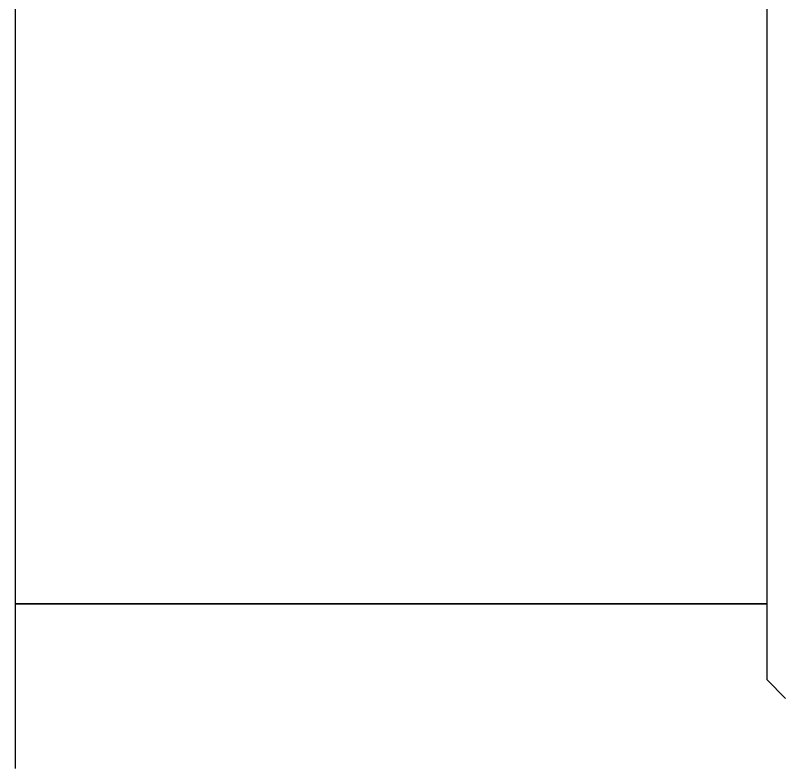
# Model space of a CAD drawing. Header units: millimetres. Extents: x 0 to 3800, y -67 to 2530.
# Drawn here: x 3337.4 to 3358.34, y 933.24 to 953.71 of the extents above; entities that cross this region are included whole.
import ezdxf

# ---------------------------------------------------------------- set-up
doc = ezdxf.new("R2010")
doc.units = ezdxf.units.MM
doc.layers.add('내부선 및 부속', color=4, linetype='Continuous')

msp = doc.modelspace()

# ---------------------------------------------------------------- linework, layer by layer
at = {"layer": '내부선 및 부속', "linetype": 'Continuous'}
for p, q in [((3337.4, 933.237), (3337.4, 975.035)), ((3357.825, 972.614), (3357.825, 935.658)), ((3337.4, 937.711), (3357.825, 937.711)), ((3357.825, 937.711), (3337.4, 937.711)), ((3357.825, 935.658), (3358.339, 935.145))]:
    msp.add_line(p, q, dxfattribs=at)

doc.saveas('drawing.dxf')
